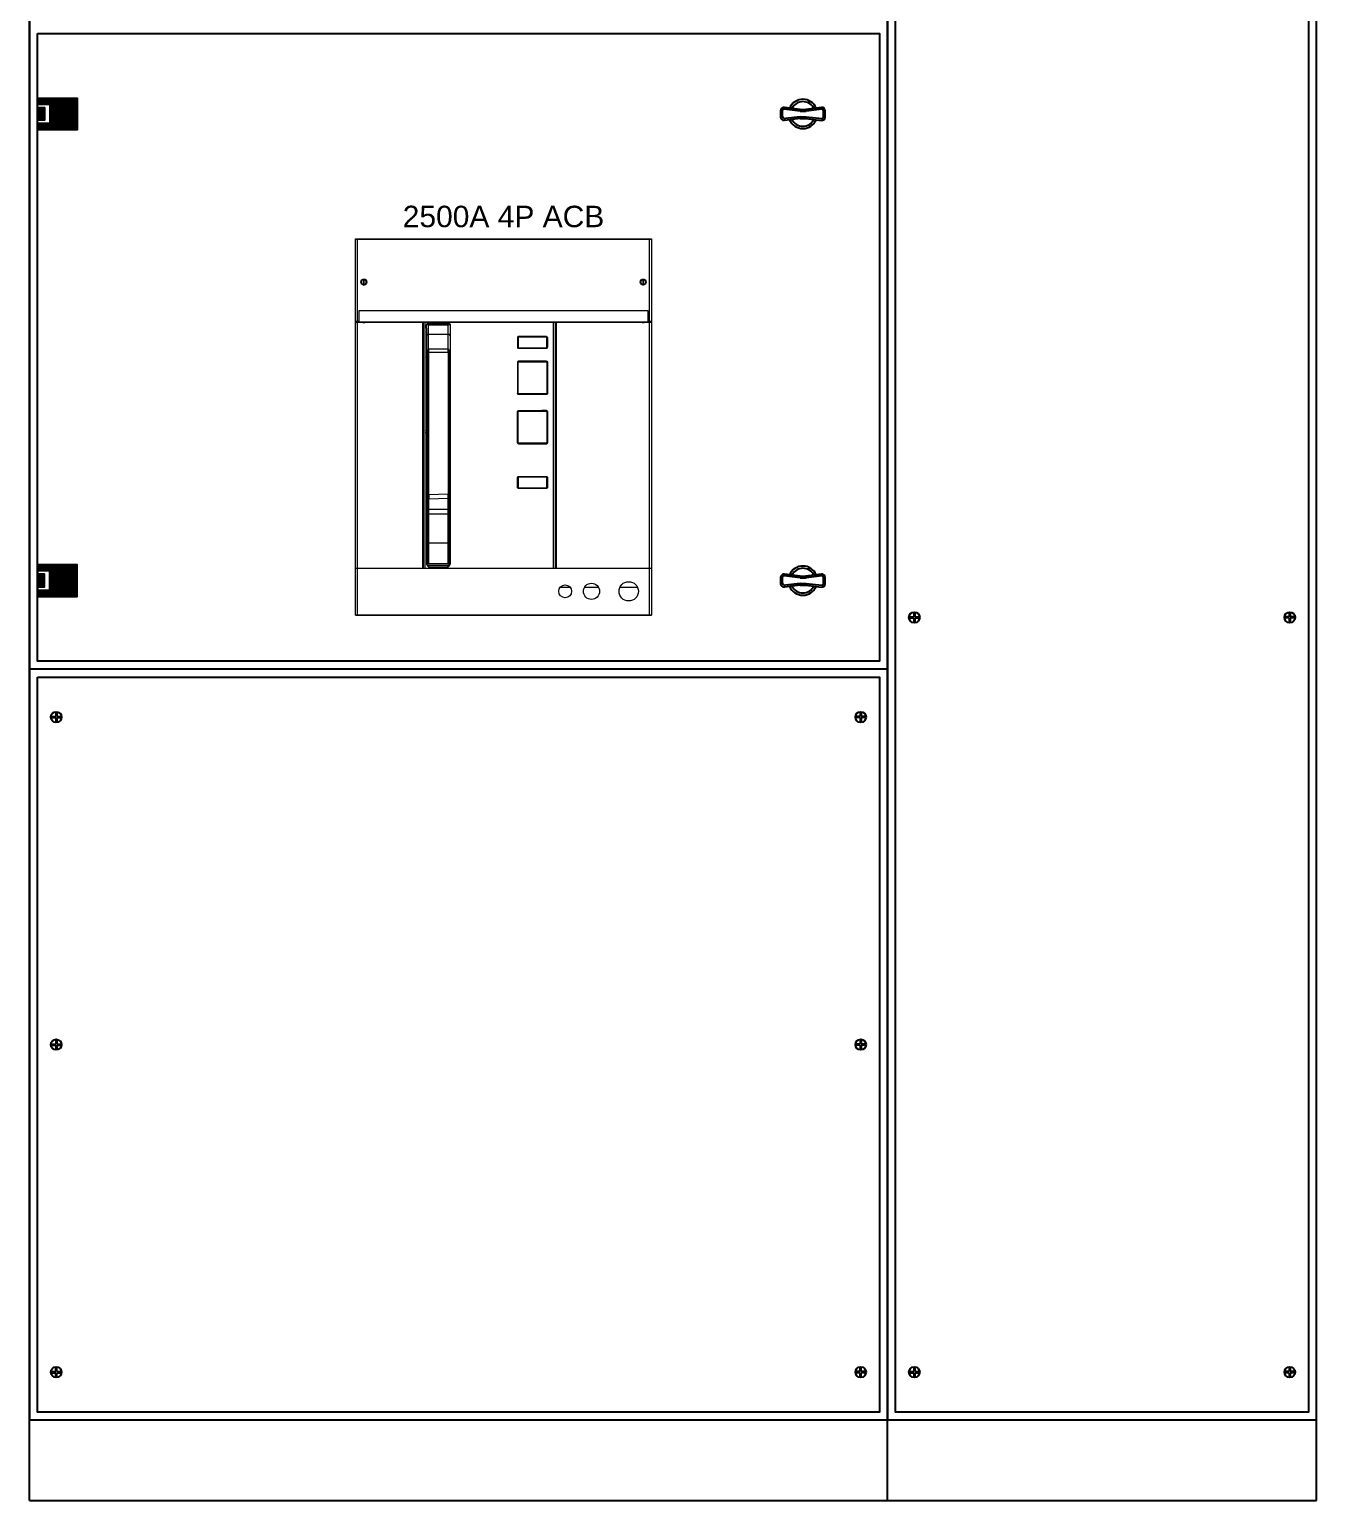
# Model space of a CAD drawing. Header units: millimetres. Extents: x -5 to 1205, y -75 to 6326.
# Drawn here: x 0 to 1200, y 3925 to 5296 of the extents above; entities that cross this region are included whole.
import ezdxf

# ---------------------------------------------------------------- set-up
doc = ezdxf.new("R2010")
doc.units = ezdxf.units.MM
doc.header["$MEASUREMENT"] = 0
doc.styles.get("Standard").update_dxf_attribs({"font": 'arial.ttf'})
pattern_1 = [(45, (-8243.62154, 1814.87764), (-0.0883883476, 0.0883883476), [])]
pattern_2 = [(45, (-8240.37711, 1812.37764), (-0.0883883476, 0.0883883476), [])]

msp = doc.modelspace()

# ---------------------------------------------------------------- hatches: boundary and pattern name
at = {"transparency": 33554687}
h = msp.add_hatch(dxfattribs=at)
h.set_pattern_fill('ANSI31', color=256, style=0)
h.set_pattern_definition(pattern_1)
h.paths.add_polyline_path([(44.4, 5232.2), (7.5, 5232.2), (7.5, 5226.5), (18.9, 5226.5), (18.9, 5208.5), (7.5, 5208.5), (7.5, 5202.8), (44.4, 5202.8)])
h = msp.add_hatch(dxfattribs=at)
h.set_pattern_fill('ANSI31', color=256, style=0)
h.set_pattern_definition(pattern_2)
h.paths.add_polyline_path([(14.2, 5223.4), (7.5, 5223.4), (7.5, 5211.6), (14.2, 5211.6)])
h = msp.add_hatch(dxfattribs=at)
h.set_pattern_fill('ANSI31', color=256, style=0)
h.set_pattern_definition(pattern_1)
h.paths.add_polyline_path([(44.4, 4767.8), (7.5, 4767.8), (7.5, 4773.5), (18.9, 4773.5), (18.9, 4791.5), (7.5, 4791.5), (7.5, 4797.2), (44.4, 4797.2)])
h = msp.add_hatch(dxfattribs=at)
h.set_pattern_fill('ANSI31', color=256, style=0)
h.set_pattern_definition(pattern_2)
h.paths.add_polyline_path([(14.2, 4776.6), (7.5, 4776.6), (7.5, 4788.4), (14.2, 4788.4)])

# ---------------------------------------------------------------- linework, layer by layer
for p, q in [((0, 6200), (0, 4000)), ((0, 6200), (0, 4000)), ((0, 3925), (0, 6200)), ((800, 3925), (800, 6200)), ((800, 6200), (800, 4000)), ((800, 6200), (800, 4000)), ((800, 3925), (800, 6200)), ((1200, 3925), (1200, 6200)), ((820, 4748.7), (824.5, 4748.7)), ((820, 4747.7), (824.5, 4747.7)), ((824.5, 4753.2), (824.5, 4748.7)), ((824.5, 4747.7), (824.5, 4743.2)), ((825.5, 4753.2), (825.5, 4748.7)), ((825.5, 4748.7), (830, 4748.7)), ((825.5, 4747.7), (830, 4747.7)), ((825.5, 4747.7), (825.5, 4743.2)), ((1174.5, 4748.7), (1170, 4748.7)), ((1174.5, 4747.7), (1170, 4747.7)), ((1174.5, 4753.2), (1174.5, 4748.7)), ((1174.5, 4747.7), (1174.5, 4743.2)), ((1175.5, 4753.2), (1175.5, 4748.7)), ((1180, 4748.7), (1175.5, 4748.7)), ((1180, 4747.7), (1175.5, 4747.7)), ((1175.5, 4747.7), (1175.5, 4743.2)), ((20, 4655.8), (24.5, 4655.8)), ((20, 4654.8), (24.5, 4654.8)), ((24.5, 4660.3), (24.5, 4655.8)), ((24.5, 4654.8), (24.5, 4650.4)), ((25.5, 4660.3), (25.5, 4655.8)), ((25.5, 4655.8), (30, 4655.8)), ((25.5, 4654.8), (30, 4654.8)), ((25.5, 4654.8), (25.5, 4650.4)), ((774.5, 4655.8), (770, 4655.8)), ((774.5, 4654.8), (770, 4654.8)), ((774.5, 4660.3), (774.5, 4655.8)), ((774.5, 4654.8), (774.5, 4650.4)), ((775.5, 4660.3), (775.5, 4655.8)), ((780, 4655.8), (775.5, 4655.8)), ((780, 4654.8), (775.5, 4654.8)), ((775.5, 4654.8), (775.5, 4650.4)), ((20, 4350.5), (24.5, 4350.5)), ((20, 4349.5), (24.5, 4349.5)), ((24.5, 4355), (24.5, 4350.5)), ((24.5, 4349.5), (24.5, 4345)), ((25.5, 4355), (25.5, 4350.5)), ((25.5, 4350.5), (30, 4350.5)), ((25.5, 4349.5), (30, 4349.5)), ((25.5, 4349.5), (25.5, 4345)), ((774.5, 4350.5), (770, 4350.5)), ((774.5, 4349.5), (770, 4349.5)), ((774.5, 4355), (774.5, 4350.5)), ((774.5, 4349.5), (774.5, 4345)), ((775.5, 4355), (775.5, 4350.5)), ((780, 4350.5), (775.5, 4350.5)), ((780, 4349.5), (775.5, 4349.5)), ((775.5, 4349.5), (775.5, 4345)), ((24.5, 4045.2), (24.5, 4049.6)), ((25.5, 4045.2), (25.5, 4049.6)), ((774.5, 4045.2), (774.5, 4049.6)), ((775.5, 4045.2), (775.5, 4049.6)), ((824.5, 4049.6), (824.5, 4045.2)), ((825.5, 4049.6), (825.5, 4045.2)), ((1174.5, 4049.6), (1174.5, 4045.2)), ((1175.5, 4049.6), (1175.5, 4045.2)), ((20, 4045.2), (24.5, 4045.2)), ((20, 4044.2), (24.5, 4044.2)), ((24.5, 4039.7), (24.5, 4044.2)), ((25.5, 4045.2), (30, 4045.2)), ((25.5, 4044.2), (30, 4044.2)), ((25.5, 4039.7), (25.5, 4044.2)), ((774.5, 4045.2), (770, 4045.2)), ((774.5, 4044.2), (770, 4044.2)), ((774.5, 4039.7), (774.5, 4044.2)), ((780, 4045.2), (775.5, 4045.2)), ((780, 4044.2), (775.5, 4044.2)), ((775.5, 4039.7), (775.5, 4044.2)), ((820, 4045.2), (824.5, 4045.2)), ((820, 4044.2), (824.5, 4044.2)), ((824.5, 4044.2), (824.5, 4039.7)), ((825.5, 4045.2), (830, 4045.2)), ((825.5, 4044.2), (830, 4044.2)), ((825.5, 4044.2), (825.5, 4039.7)), ((1174.5, 4045.2), (1170, 4045.2)), ((1174.5, 4044.2), (1170, 4044.2)), ((1174.5, 4044.2), (1174.5, 4039.7)), ((1180, 4045.2), (1175.5, 4045.2)), ((1180, 4044.2), (1175.5, 4044.2)), ((1175.5, 4044.2), (1175.5, 4039.7)), ((0, 3925), (800, 3925)), ((800, 3925), (1200, 3925))]:
    msp.add_line(p, q)
for p, q in [((700.3, 5220.4), (700.3, 5214.6)), ((701.9, 5220.4), (701.9, 5215.8)), ((718.5, 5220.1), (703.6, 5221.9)), ((718.7, 5221.7), (703.8, 5223.5)), ((718.7, 5213.3), (703.8, 5211.5)), ((718.5, 5214.9), (704.8, 5213.2)), ((718.5, 5220.1), (724.1, 5220.1)), ((718.5, 5214.9), (724.1, 5214.9)), ((718.7, 5221.7), (723.9, 5221.7)), ((718.7, 5213.3), (723.9, 5213.3)), ((738.4, 5223.5), (723.9, 5221.7)), ((723.9, 5213.3), (738.4, 5211.5)), ((738.6, 5221.9), (724.1, 5220.1)), ((724.1, 5214.9), (738.6, 5213.1)), ((740.3, 5214.6), (740.3, 5220.4)), ((741.9, 5214.6), (741.9, 5220.4)), ((718.5, 4785.1), (703.6, 4786.9)), ((718.7, 4786.7), (703.8, 4788.5)), ((718.7, 4786.7), (723.9, 4786.7)), ((738.4, 4788.5), (723.9, 4786.7)), ((738.6, 4786.9), (724.1, 4785.1)), ((700.3, 4785.4), (700.3, 4779.6)), ((701.9, 4785.4), (701.9, 4780.8)), ((718.7, 4778.3), (703.8, 4776.5)), ((718.5, 4779.9), (704.8, 4778.2)), ((718.5, 4785.1), (724.1, 4785.1)), ((718.5, 4779.9), (724.1, 4779.9)), ((718.7, 4778.3), (723.9, 4778.3)), ((723.9, 4778.3), (738.4, 4776.5)), ((724.1, 4779.9), (738.6, 4778.1)), ((740.3, 4779.6), (740.3, 4785.4)), ((741.9, 4779.6), (741.9, 4785.4))]:
    msp.add_line(p, q, dxfattribs=at)
at = {"lineweight": 5, "transparency": 33554687}
for p, q in [((580, 5100.3), (304, 5100.3)), ((372.2, 4998.2), (372.2, 5022)), ((390.2, 5022), (390.2, 4998.3)), ((371.4, 4995.3), (390.4, 4995.3)), ((304, 4750.7), (580, 4750.7))]:
    msp.add_line(p, q, dxfattribs=at)
at = {"lineweight": 9, "transparency": 33554687}
msp.add_line((367.2, 5023), (304, 5023), dxfattribs=at)
for points in [[(807.5, 6192.5), (1192.5, 6192.5), (1192.5, 4007.5), (807.5, 4007.5)], [(7.5, 5292.5), (792.5, 5292.5), (792.5, 4707.5), (7.5, 4707.5)], [(7.5, 4692.5), (792.5, 4692.5), (792.5, 4007.5), (7.5, 4007.5)]]:
    msp.add_lwpolyline(points, close=True)
at = {"transparency": 33554687}
for points in [[(7.5, 5232.2), (44.4, 5232.2), (44.4, 5202.8), (7.5, 5202.8)], [(7.5, 5226.5), (18.9, 5226.5), (18.9, 5208.5), (7.5, 5208.5)], [(7.5, 5223.4), (14.2, 5223.4), (14.2, 5211.6), (7.5, 5211.6)], [(7.5, 4767.8), (44.4, 4767.8), (44.4, 4797.2), (7.5, 4797.2)], [(7.5, 4773.5), (18.9, 4773.5), (18.9, 4791.5), (7.5, 4791.5)], [(7.5, 4776.6), (14.2, 4776.6), (14.2, 4788.4), (7.5, 4788.4)]]:
    msp.add_lwpolyline(points, close=True, dxfattribs=at)
at = {"lineweight": 9, "transparency": 33554687}
for points in [[(304, 5024.2), (304, 5100.3), (304, 5101), (580, 5101), (580, 5100.3)], [(311.4, 5063.5), (311.4, 5058)], [(312.2, 5058), (312.2, 5063.5)], [(571.8, 5063.5), (571.8, 5058)], [(572.6, 5058), (572.6, 5063.5)], [(577, 5033.8), (307, 5033.8), (307, 5023.7), (577, 5023.7), (577, 5033.8)], [(319.6, 5023.5), (319.6, 5023)], [(366.7, 4793.8), (366.7, 5023)], [(488.6, 4794), (490.5, 4794), (490.5, 5023), (367.2, 5023), (367.2, 4794)], [(370.2, 5021.2), (370.2, 5021)], [(370.2, 5017.8), (370.2, 5021)], [(371.2, 5022), (371.1, 5022)], [(580, 5023), (491, 5023), (491, 4793.8)], [(564.4, 5023.5), (564.4, 5023)], [(367.2, 5015), (366.7, 5015)], [(370.2, 5017.8), (370.2, 4798.5), (370.2, 4798)], [(490.5, 5016), (491, 5016)], [(477.6, 4986.5), (482, 4986.5)], [(490.5, 4966.3), (491, 4966.3)], [(367.2, 4955), (366.7, 4955)], [(490.5, 4961.7), (491, 4961.7)], [(490.5, 4957.5), (491, 4957.5)], [(477.6, 4941), (477.6, 4940.7), (477.6, 4940.5), (477.6, 4940.5)], [(490.5, 4949.5), (491, 4949.5)], [(490.5, 4915.5), (491, 4915.5)], [(490.5, 4904.5), (491, 4904.5)], [(490.5, 4896), (491, 4896)], [(367.2, 4856.5), (366.7, 4856.5)], [(370.2, 4850.9), (370.2, 4850.7)], [(371.4, 4852.1), (371.3, 4852)], [(392.2, 4852), (391.5, 4852)], [(490.5, 4842.5), (491, 4842.5)], [(367.2, 4821.5), (366.7, 4821.5)], [(392.2, 4825.3), (391.4, 4825.3)], [(391.8, 4824.1), (391.9, 4824.1)], [(391.9, 4824), (392.1, 4824)], [(490.5, 4821), (491, 4821)], [(392.2, 4807.3), (391.4, 4807.3)], [(580, 4793.8), (304, 4793.8)], [(367.2, 4798), (366.7, 4798)], [(367.2, 4794), (488.6, 4794)], [(372.1, 4795.2), (372.3, 4795)], [(390.7, 4795.5), (390.3, 4795)], [(491, 4798), (490.5, 4798)], [(580, 4793.8), (580, 4776)], [(504.4, 4776), (494.6, 4776)], [(530.6, 4776), (517.4, 4776)], [(567, 4776), (550.5, 4776)]]:
    msp.add_lwpolyline(points, dxfattribs=at)
for points in [[(304, 5100.3, -0.41422), (304.7, 5101)], [(580, 5100.3), (580, 4750.7, -0.417715), (579.3, 4750), (304.7, 4750, -0.415966), (304, 4750.7), (304, 5024.2)], [(579.3, 5101, -0.41422), (580, 5100.3)], [(580, 5024.2, -0.417715), (579.3, 5023.5), (304.7, 5023.5, -0.414564), (304, 5024.2)], [(371.2, 5022), (391.2, 5022, -0.414706), (392.2, 5021), (392.2, 4798.4), (392.2, 4798.1)], [(391.4, 4799.4), (391.4, 4997.3, 0.413711), (390.4, 4998.3), (372.4, 4998.3, 0.414706), (371.4, 4997.3), (371.4, 4799.3, 0.414706), (372.4, 4798.3), (390.4, 4798.3, 0.064698), (390.7, 4798.3, 0.08559), (390.9, 4798.4)], [(482.5, 4986), (482.5, 4957, -0.414706), (482, 4956.5), (456, 4956.5, -0.414706), (455.5, 4957), (455.5, 4986, -0.414706), (456, 4986.5), (477.6, 4986.5), (477.6, 4986.6), (477.6, 4986.8), (477.6, 4987)], [(482.5, 4940.2), (482.5, 4940), (482.5, 4911, -0.410301), (482, 4910.5), (456, 4910.5, -0.414706), (455.5, 4911), (455.5, 4940, -0.410301), (456, 4940.5), (477.6, 4940.5), (482, 4940.5), (482, 4940.5)], [(370.2, 4799, 0.412994), (372.2, 4797), (390.2, 4797, 0.4125), (392.2, 4799)]]:
    msp.add_lwpolyline(points, format="xyb", dxfattribs=at)
at = {"lineweight": 5, "transparency": 33554687}
for points in [[(305.9, 5024.2), (305.9, 5100.3)], [(578.1, 5024.2), (578.1, 5100.3)], [(304, 5024.2), (307, 5024.2)], [(306, 4750.7), (306, 5023)], [(369.1, 4794), (369.1, 5023)], [(372.2, 5021), (371.2, 5021), (370.4, 5021), (370.2, 5021)], [(372.2, 5021), (390.2, 5021)], [(392.2, 5021), (392.1, 5021), (391.3, 5021), (390.2, 5021)], [(488.6, 4794), (488.6, 5023)], [(577, 5024.2), (580, 5024.2)], [(578, 4750.7), (578, 5023)], [(372.2, 5012.2), (390.2, 5012.2)], [(455.5, 5009), (455, 5009), (455, 5000), (455.5, 5000)], [(482.5, 5009), (483, 5009), (483, 5000), (482.5, 5000)], [(372.4, 4995.3), (372.4, 4996.7), (372.4, 4997.8), (372.4, 4998.3)], [(390.4, 4995.3), (390.4, 4996.8), (390.4, 4998), (390.4, 4998.3), (390.4, 4998.3)], [(391.4, 4995.3), (390.4, 4995.3), (390.4, 4863), (391.4, 4863)], [(370.2, 4990.1), (371.4, 4990.1)], [(391.5, 4990.1), (392.2, 4990.1)], [(455.5, 4986), (455, 4986)], [(483, 4986), (483, 4957), (482.5, 4957)], [(482.5, 4986), (483, 4986)], [(456, 4956), (456, 4956.4), (456, 4956.5), (456, 4956.5)], [(455.5, 4911), (455, 4911), (455, 4940), (455.5, 4940)], [(482, 4941), (477.6, 4941)], [(482.5, 4940), (483, 4940), (483, 4911), (482.5, 4911)], [(370.2, 4934), (371.4, 4934)], [(391.5, 4934), (392.2, 4934)], [(455.5, 4869.5), (455, 4869.5), (455, 4878.5), (455.5, 4878.5)], [(482.5, 4878.5), (483, 4878.5), (483, 4869.5), (482.5, 4869.5)], [(372.4, 4858.6), (390.4, 4859.2)], [(372.4, 4798.3), (372.4, 4858.6)], [(390.4, 4848.8), (372.4, 4848.8)], [(372.4, 4844.7), (390.4, 4844.7)], [(390.4, 4817.5), (372.4, 4817.5)], [(391.5, 4824.5), (391.4, 4824.7), (391.4, 4824.7)], [(391.4, 4823.2), (391.5, 4822.8), (391.5, 4822.5), (391.6, 4822.2), (391.7, 4821.9), (391.9, 4821.7), (392, 4821.4), (392.2, 4821.2)], [(391.4, 4821.1), (391.7, 4821.1)], [(392.2, 4820.4), (391.4, 4820.4)], [(392.2, 4817.2), (391.4, 4817.2)], [(391.6, 4813.7), (391.5, 4813.7), (391.4, 4813.8)], [(391.4, 4813.2), (391.8, 4813.1), (392.2, 4813)], [(392.2, 4816.3), (391.9, 4816.1), (391.7, 4815.9), (391.6, 4815.8), (391.5, 4815.7)], [(392.2, 4824.2), (391.6, 4824.2)], [(392.2, 4824.1), (392.1, 4824)], [(392.2, 4823.9), (392.1, 4823.9)], [(392.2, 4812.7), (391.4, 4812.7)], [(391.4, 4807), (391.6, 4807.1), (391.8, 4807.2), (392, 4807.2), (392.2, 4807.3)], [(491, 4809), (490.5, 4809)], [(390.3, 4795), (372.3, 4795), (372.3, 4796.2), (372.2, 4796.9), (372.2, 4797)], [(390.2, 4797), (390.2, 4796.8), (390.2, 4796.2), (390.3, 4795)], [(306, 4750), (306, 4750.7)], [(578, 4750), (578, 4750.7)]]:
    msp.add_lwpolyline(points, dxfattribs=at)
for points in [[(483, 5009, 0.412502), (482, 5010), (456, 5010, 0.414694), (455, 5009)], [(390.4, 4798.3), (390.4, 4859.2, -0.002304), (390.4, 4863), (372.4, 4862.5), (372.4, 4995.3)], [(455, 5000, 0.414943), (456, 4999), (482, 4999, 0.413711), (483, 5000)], [(482, 4987), (477.6, 4987), (456, 4987, 0.415926), (455, 4986), (455, 4957), (455.5, 4957)], [(483, 4957, -0.414706), (482, 4956), (456, 4956, -0.415926), (455, 4957)], [(455, 4940, -0.412502), (456, 4941), (477.6, 4941)], [(456, 4910.5), (456, 4910.5), (456, 4910.4), (456, 4910), (482, 4910, 0.414706), (483, 4911)], [(455, 4878.5, -0.416913), (456, 4879.5), (482, 4879.5, -0.416913), (483, 4878.5)], [(483, 4869.5, -0.414706), (482, 4868.5), (456, 4868.5, -0.414706), (455, 4869.5)], [(371.4, 4862.5), (372.4, 4862.5, 0.001125), (372.4, 4858.6)]]:
    msp.add_lwpolyline(points, format="xyb", dxfattribs=at)
at = {"lineweight": 9, "transparency": 33554687}
for points in [[(482.5, 5000), (482.5, 5009, 0.414706), (482, 5009.5), (456, 5009.5, 0.410301), (455.5, 5009), (455.5, 5000, 0.414706), (456, 4999.5), (482, 4999.5, 0.410301)], [(456, 4879, 0.414706), (455.5, 4878.5), (455.5, 4869.5, 0.414706), (456, 4869), (482, 4869, 0.414706), (482.5, 4869.5), (482.5, 4878.5, 0.414706), (482, 4879)]]:
    msp.add_lwpolyline(points, format="xyb", close=True, dxfattribs=at)
for points in [[(800, 4700), (0, 4700)], [(800, 4000), (0, 4000)], [(1200, 4000), (800, 4000)]]:
    msp.add_lwpolyline(points)
for centre, radius in [((311.8, 5060.8), 2.75), ((572.2, 5060.8), 2.75), ((499.5, 4772.5), 6.01), ((524, 4772.5), 7.5), ((558.7, 4772.5), 9)]:
    msp.add_circle(centre, radius, dxfattribs=at)
for centre in [(825, 4748.2), (1175, 4748.2), (25, 4655.3), (775, 4655.3), (25, 4350), (775, 4350), (25, 4044.7), (775, 4044.7), (825, 4044.7), (1175, 4044.7)]:
    msp.add_circle(centre, 5)
at = {"transparency": 33554687}
for centre, radius, start, end in [((721.1, 5217.5), 13.6, 23.4734, 156.4396), ((721.1, 5217.5), 11.5, 26.6128, 153.2549), ((703.4, 5220.4), 3.09, 83.2079, 180), ((703.4, 5214.6), 3.09, 180, 276.7921), ((703.4, 5220.4), 1.48, 83.2079, 180), ((704.5, 5215.8), 2.59, 180, 276.7921), ((721.1, 5217.5), 13.6, 203.5604, 336.5266), ((721.1, 5217.5), 11.5, 206.7451, 333.3872), ((738.8, 5220.4), 3.09, 0, 96.9267), ((738.8, 5214.6), 3.09, 263.0733, 0), ((738.8, 5220.4), 1.48, 0, 96.9267), ((738.8, 5214.6), 1.48, 263.0733, 0), ((703.4, 4785.4), 3.09, 83.2079, 180), ((703.4, 4785.4), 1.48, 83.2079, 180), ((721.1, 4782.5), 13.6, 23.4734, 156.4396), ((721.1, 4782.5), 11.5, 26.6128, 153.2549), ((738.8, 4785.4), 3.09, 0, 96.9267), ((738.8, 4785.4), 1.48, 0, 96.9267), ((703.4, 4779.6), 3.09, 180, 276.7921), ((704.5, 4780.8), 2.59, 180, 276.7921), ((721.1, 4782.5), 13.6, 203.5604, 336.5266), ((721.1, 4782.5), 11.5, 206.7451, 333.3872), ((738.8, 4779.6), 3.09, 263.0733, 0), ((738.8, 4779.6), 1.48, 263.0733, 0)]:
    msp.add_arc(centre, radius, start, end, dxfattribs=at)
at = {"lineweight": 9, "transparency": 33554687}
for centre, radius, start, end in [((311.8, 5060.8), 2.25, 100.1716, 190.3308), ((311.8, 5060.8), 2.25, 280.2935, 10.3295), ((572.2, 5060.8), 2.25, 100.3947, 190.1077), ((572.2, 5060.8), 2.26, 280.405, 10.2181), ((491, 4968), 0.5, 89.9519, 180.0481), ((491, 4809), 0.5, 179.9492, 270.0508)]:
    msp.add_arc(centre, radius, start, end, dxfattribs=at)
at = {"lineweight": 5, "transparency": 33554687}
for centre, radius, start, end in [((456, 4911), 0.998, 179.8802, 269.7818), ((385.3, 4829.8), 14.7, 294.7594, 298.0092)]:
    msp.add_arc(centre, radius, start, end, dxfattribs=at)
for points in [[(305.9, 5101), (305.9, 5101), (305.9, 5100.7), (305.9, 5100.3)], [(578.1, 5100.3), (578.1, 5100.7), (578.1, 5101), (578.1, 5101)], [(305.9, 5024.2), (305.9, 5023.8), (305.9, 5023.5), (305.9, 5023.5)], [(578.1, 5023.5), (578.1, 5023.5), (578.1, 5023.8), (578.1, 5024.2)], [(372.2, 5012.2), (371.1, 5012.2), (370.2, 5011.7), (370.2, 5011.1)], [(392.2, 5011.1), (392.2, 5011.7), (391.3, 5012.2), (390.2, 5012.2)], [(482, 5009.5), (482, 5009.5), (482, 5009.7), (482, 5010)], [(392.2, 4990.7), (392.2, 4991), (391.9, 4991.4), (391.5, 4991.5)], [(456, 4999), (456, 4999.3), (456, 4999.5), (456, 4999.5)], [(482, 4999), (482, 4999.3), (482, 4999.5), (482, 4999.5)], [(456, 4986.5), (456, 4986.5), (456, 4986.7), (456, 4987)], [(482, 4986.5), (482, 4986.5), (482, 4986.8), (482, 4987)], [(482, 4956), (482, 4956.3), (482, 4956.5), (482, 4956.5)], [(482, 4940.5), (482, 4940.5), (482, 4940.8), (482, 4941)], [(483, 4940), (483, 4940.6), (482.6, 4941), (482, 4941)], [(392.2, 4922), (392.2, 4922.4), (391.9, 4922.9), (391.5, 4923.1)], [(392.2, 4920), (392.2, 4920.4), (391.9, 4920.9), (391.5, 4921.1)], [(392.2, 4918.6), (392.2, 4918.7), (391.9, 4918.9), (391.5, 4919)], [(482, 4910), (482, 4910.3), (482, 4910.5), (482, 4910.5)], [(371.4, 4861.3), (370.7, 4861.3), (370.2, 4861.1), (370.2, 4860.9)], [(392.2, 4860.9), (392.2, 4861), (391.9, 4861.2), (391.5, 4861.3)]]:
    msp.add_open_spline(points, degree=3, dxfattribs=at)
at = {"lineweight": 9, "transparency": 33554687}
for points in [[(580, 5100.3), (580, 5100.7), (579.7, 5101), (579.3, 5101)], [(309.6, 5060.4), (309.7, 5059.5), (310.5, 5058.7), (311.4, 5058.5)], [(314, 5061.2), (313.9, 5062), (313.1, 5062.8), (312.2, 5063)], [(570, 5060.4), (570.1, 5059.5), (570.9, 5058.7), (571.8, 5058.5)], [(574.4, 5061.2), (574.3, 5062), (573.5, 5062.8), (572.6, 5063)], [(311.4, 5058), (311.6, 5058), (312, 5058), (312.2, 5058)], [(571.8, 5058), (571.9, 5058), (572.1, 5058), (572.2, 5058)], [(309.9, 5023.5), (311, 5022.8), (312.6, 5022.8), (313.7, 5023.5)], [(371.1, 5022), (370.7, 5021.9), (370.3, 5021.6), (370.2, 5021.2)], [(570.3, 5023.5), (571.4, 5022.8), (573, 5022.8), (574.1, 5023.5)], [(482, 4986.5), (482, 4986.5), (482, 4986.5), (482, 4986.5)], [(482, 4986.5), (482.1, 4986.5), (482.1, 4986.5), (482.1, 4986.5)], [(482.1, 4986.5), (482.1, 4986.5), (482.1, 4986.5), (482.1, 4986.5)], [(482.1, 4986.5), (482.1, 4986.5), (482.2, 4986.5), (482.2, 4986.5)], [(482.2, 4986.5), (482.2, 4986.5), (482.2, 4986.5), (482.2, 4986.5)], [(482.2, 4986.5), (482.2, 4986.5), (482.2, 4986.5), (482.2, 4986.5)], [(482.2, 4986.5), (482.3, 4986.5), (482.3, 4986.5), (482.3, 4986.5)], [(482.3, 4986.5), (482.3, 4986.4), (482.3, 4986.4), (482.3, 4986.4)], [(482.3, 4986.4), (482.3, 4986.4), (482.3, 4986.4), (482.4, 4986.4)], [(482.4, 4986.4), (482.4, 4986.4), (482.4, 4986.4), (482.4, 4986.4)], [(482.4, 4986.4), (482.4, 4986.3), (482.4, 4986.3), (482.4, 4986.3)], [(482.4, 4986.3), (482.4, 4986.3), (482.4, 4986.3), (482.4, 4986.3)], [(482.4, 4986.3), (482.4, 4986.3), (482.4, 4986.3), (482.4, 4986.2)], [(482.4, 4986.2), (482.5, 4986.2), (482.5, 4986.2), (482.5, 4986.2)], [(482.5, 4986.2), (482.5, 4986.2), (482.5, 4986.2), (482.5, 4986.2)], [(482.5, 4986.2), (482.5, 4986.1), (482.5, 4986.1), (482.5, 4986.1)], [(482.5, 4986.1), (482.5, 4986.1), (482.5, 4986.1), (482.5, 4986.1)], [(482.5, 4986.1), (482.5, 4986.1), (482.5, 4986), (482.5, 4986)], [(490.5, 4960), (490.5, 4959.7), (490.7, 4959.5), (491, 4959.5)], [(482, 4940.5), (482.1, 4940.5), (482.1, 4940.5), (482.1, 4940.5)], [(482.1, 4940.5), (482.1, 4940.5), (482.1, 4940.5), (482.1, 4940.5)], [(482.1, 4940.5), (482.1, 4940.5), (482.2, 4940.5), (482.2, 4940.5)], [(482.2, 4940.5), (482.2, 4940.5), (482.2, 4940.5), (482.2, 4940.5)], [(482.2, 4940.5), (482.2, 4940.5), (482.2, 4940.5), (482.2, 4940.5)], [(482.2, 4940.5), (482.3, 4940.5), (482.3, 4940.5), (482.3, 4940.5)], [(482.3, 4940.5), (482.3, 4940.4), (482.3, 4940.4), (482.3, 4940.4)], [(482.3, 4940.4), (482.3, 4940.4), (482.3, 4940.4), (482.4, 4940.4)], [(482.4, 4940.4), (482.4, 4940.4), (482.4, 4940.4), (482.4, 4940.4)], [(482.4, 4940.4), (482.4, 4940.4), (482.4, 4940.3), (482.4, 4940.3)], [(482.4, 4940.3), (482.4, 4940.3), (482.4, 4940.3), (482.4, 4940.3)], [(482.4, 4940.3), (482.4, 4940.3), (482.4, 4940.3), (482.4, 4940.2)], [(482.5, 4940.2), (482.5, 4940.2), (482.5, 4940.2), (482.5, 4940.2)], [(482.5, 4940.2), (482.5, 4940.1), (482.5, 4940.1), (482.5, 4940.1)], [(482.5, 4940.1), (482.5, 4940.1), (482.5, 4940.1), (482.5, 4940.1)], [(482.5, 4940.1), (482.5, 4940.1), (482.5, 4940), (482.5, 4940)], [(371.3, 4852), (370.8, 4851.8), (370.3, 4851.5), (370.2, 4850.9)], [(370.2, 4798), (370.5, 4796.9), (371.3, 4796), (372.1, 4795.2)], [(392.2, 4798.1), (392.1, 4797.1), (391.4, 4796.2), (390.7, 4795.5)]]:
    msp.add_open_spline(points, degree=3, dxfattribs=at)
at = {"lineweight": 5, "transparency": 33554687}
for points, knots in [([(456, 5010), (456, 5009.9), (456, 5009.8), (456, 5009.6), (456, 5009.6), (456, 5009.5), (456, 5009.5), (456, 5009.5), (456, 5009.5), (456, 5009.5), (456, 5009.5), (456, 5009.5), (456, 5009.5), (456, 5009.5)], [0, 0, 0, 0, 0.000817765, 0.000817765, 0.001060487, 0.001060487, 0.001124477, 0.001124477, 0.001143708, 0.001143708, 0.001149926, 0.001149926, 0.00115425, 0.00115425, 0.00115425, 0.00115425]), ([(370.2, 4990.7), (370.2, 4990.7), (370.2, 4990.8), (370.2, 4990.9), (370.3, 4991), (370.4, 4991.2), (370.5, 4991.3), (370.8, 4991.5), (370.9, 4991.5), (371.2, 4991.6), (371.3, 4991.7), (371.4, 4991.7)], [0, 0, 0, 0, 0.000477154, 0.000477154, 0.001105931, 0.001105931, 0.002037148, 0.002037148, 0.002853253, 0.002853253, 0.003741766, 0.003741766, 0.003741766, 0.003741766]), ([(482, 4987), (482.1, 4987), (482.3, 4987), (482.5, 4986.9), (482.6, 4986.9), (482.8, 4986.7), (482.9, 4986.6), (482.9, 4986.4), (483, 4986.3), (483, 4986.2), (483, 4986.1), (483, 4986)], [0, 0, 0, 0, 0.000875435, 0.000875435, 0.001745625, 0.001745625, 0.0026709, 0.0026709, 0.003211223, 0.003211223, 0.003772153, 0.003772153, 0.003772153, 0.003772153]), ([(456, 4941), (456, 4940.9), (456, 4940.8), (456, 4940.6), (456, 4940.6), (456, 4940.5), (456, 4940.5), (456, 4940.5), (456, 4940.5), (456, 4940.5), (456, 4940.5), (456, 4940.5), (456, 4940.5), (456, 4940.5)], [0, 0, 0, 0, 0.000817765, 0.000817765, 0.001060487, 0.001060487, 0.001124477, 0.001124477, 0.001143708, 0.001143708, 0.001149926, 0.001149926, 0.00115425, 0.00115425, 0.00115425, 0.00115425]), ([(370.2, 4922), (370.2, 4922.1), (370.2, 4922.2), (370.3, 4922.4), (370.3, 4922.5), (370.5, 4922.8), (370.7, 4922.9), (371, 4923.2), (371.2, 4923.2), (371.4, 4923.3)], [0, 0, 0, 0, 0.000717353, 0.000717353, 0.001677083, 0.001677083, 0.003010689, 0.003010689, 0.004349234, 0.004349234, 0.004349234, 0.004349234]), ([(370.2, 4920), (370.2, 4920.1), (370.2, 4920.2), (370.3, 4920.4), (370.3, 4920.5), (370.5, 4920.8), (370.7, 4920.9), (371, 4921.2), (371.2, 4921.3), (371.4, 4921.3)], [0, 0, 0, 0, 0.000716709, 0.000716709, 0.001668528, 0.001668528, 0.002989858, 0.002989858, 0.004336565, 0.004336565, 0.004336565, 0.004336565]), ([(370.2, 4918.6), (370.2, 4918.6), (370.2, 4918.6), (370.2, 4918.7), (370.2, 4918.7), (370.2, 4918.7), (370.2, 4918.7), (370.3, 4918.8), (370.4, 4918.8), (370.7, 4918.9), (371, 4919), (371.4, 4919.1)], [0, 0, 0, 0, 0.000087804, 0.000087804, 0.000193864, 0.000193864, 0.000375103, 0.000375103, 0.00080341, 0.00080341, 0.002548891, 0.002548891, 0.002548891, 0.002548891]), ([(456, 4879.5), (456, 4879.4), (456, 4879.3), (456, 4879.1), (456, 4879.1), (456, 4879), (456, 4879), (456, 4879), (456, 4879), (456, 4879), (456, 4879), (456, 4879), (456, 4879), (456, 4879)], [0, 0, 0, 0, 0.000813217, 0.000813217, 0.001059185, 0.001059185, 0.001124454, 0.001124454, 0.001144116, 0.001144116, 0.001150473, 0.001150473, 0.001155055, 0.001155055, 0.001155055, 0.001155055]), ([(456, 4869), (456, 4869), (456, 4869), (456, 4869), (456, 4869), (456, 4869), (456, 4869), (456, 4869), (456, 4869), (456, 4868.9), (456, 4868.7), (456, 4868.5)], [0, 0, 0, 0, 0.000000854, 0.000000854, 0.0000017228, 0.0000017228, 0.0000049465, 0.0000049465, 0.0000275107, 0.0000275107, 0.000158102, 0.000158102, 0.000158102, 0.000158102]), ([(482, 4879.5), (482, 4879.4), (482, 4879.3), (482, 4879.1), (482, 4879.1), (482, 4879), (482, 4879), (482, 4879), (482, 4879), (482, 4879), (482, 4879), (482, 4879), (482, 4879), (482, 4879), (482, 4879), (482, 4879)], [0, 0, 0, 0, 0.000748337, 0.000748337, 0.000970301, 0.000970301, 0.00104087, 0.00104087, 0.001067023, 0.001067023, 0.00107724, 0.00107724, 0.001081404, 0.001081404, 0.001085144, 0.001085144, 0.001085144, 0.001085144]), ([(482, 4869), (482, 4869), (482, 4869), (482, 4869), (482, 4869), (482, 4869), (482, 4869), (482, 4869), (482, 4869), (482, 4869), (482, 4869), (482, 4868.9), (482, 4868.7), (482, 4868.5)], [0, 0, 0, 0, 0.0000019709, 0.0000019709, 0.0000044387, 0.0000044387, 0.0000089207, 0.0000089207, 0.000020244, 0.000020244, 0.0000617747, 0.0000617747, 0.000471727, 0.000471727, 0.000471727, 0.000471727]), ([(372.4, 4858.6), (372.3, 4858.6), (372.1, 4858.7), (371.8, 4858.8), (371.7, 4858.9), (371.6, 4859), (371.5, 4859.1), (371.5, 4859.2), (371.5, 4859.2), (371.4, 4859.3), (371.4, 4859.4), (371.4, 4859.4)], [0, 0, 0, 0, 0.001214472, 0.001214472, 0.002294882, 0.002294882, 0.003077454, 0.003077454, 0.003455418, 0.003455418, 0.003835394, 0.003835394, 0.003835394, 0.003835394]), ([(391.4, 4860), (391.4, 4859.9), (391.4, 4859.8), (391.4, 4859.7), (391.3, 4859.6), (391.2, 4859.5), (391.1, 4859.4), (390.9, 4859.3), (390.8, 4859.3), (390.6, 4859.2), (390.5, 4859.2), (390.4, 4859.2)], [0, 0, 0, 0, 0.000547199, 0.000547199, 0.001144764, 0.001144764, 0.001911213, 0.001911213, 0.002573071, 0.002573071, 0.003284068, 0.003284068, 0.003284068, 0.003284068]), ([(372.4, 4848.8), (372.3, 4848.8), (372.1, 4848.9), (371.8, 4849), (371.7, 4849.1), (371.6, 4849.2), (371.5, 4849.3), (371.5, 4849.4), (371.5, 4849.4), (371.4, 4849.5), (371.4, 4849.6), (371.4, 4849.6)], [0, 0, 0, 0, 0.001235587, 0.001235587, 0.002305692, 0.002305692, 0.003086111, 0.003086111, 0.003465041, 0.003465041, 0.003847924, 0.003847924, 0.003847924, 0.003847924]), ([(371.4, 4844.6), (371.4, 4844.6), (371.4, 4844.6), (371.4, 4844.6), (371.4, 4844.6), (371.4, 4844.6), (371.4, 4844.6), (371.5, 4844.6), (371.5, 4844.6), (371.5, 4844.6), (371.5, 4844.6), (371.7, 4844.6), (372, 4844.7), (372.4, 4844.7)], [0, 0, 0, 0, 0.0000039668, 0.0000039668, 0.0000091276, 0.0000091276, 0.0000188227, 0.0000188227, 0.0000442779, 0.0000442779, 0.0001428922, 0.0001428922, 0.0009106876, 0.0009106876, 0.0009106876, 0.0009106876]), ([(391.4, 4849.6), (391.4, 4849.5), (391.4, 4849.5), (391.4, 4849.3), (391.3, 4849.2), (391.2, 4849.1), (391.1, 4849), (390.9, 4848.9), (390.8, 4848.9), (390.6, 4848.9), (390.5, 4848.8), (390.4, 4848.8)], [0, 0, 0, 0, 0.000547199, 0.000547199, 0.001144764, 0.001144764, 0.001911213, 0.001911213, 0.002573071, 0.002573071, 0.003284068, 0.003284068, 0.003284068, 0.003284068]), ([(390.4, 4844.7), (390.7, 4844.7), (390.9, 4844.7), (391.2, 4844.6), (391.3, 4844.6), (391.4, 4844.6), (391.4, 4844.6), (391.4, 4844.6), (391.4, 4844.6), (391.4, 4844.6), (391.4, 4844.6), (391.4, 4844.6), (391.4, 4844.6), (391.4, 4844.6), (391.4, 4844.6), (391.4, 4844.6)], [0, 0, 0, 0, 0.001611351, 0.001611351, 0.002089559, 0.002089559, 0.002238904, 0.002238904, 0.002293908, 0.002293908, 0.002314517, 0.002314517, 0.002322889, 0.002322889, 0.002330587, 0.002330587, 0.002330587, 0.002330587]), ([(371.4, 4817.4), (371.4, 4817.4), (371.4, 4817.4), (371.4, 4817.4), (371.4, 4817.4), (371.4, 4817.4), (371.4, 4817.4), (371.5, 4817.5), (371.5, 4817.5), (371.5, 4817.5), (371.5, 4817.5), (371.7, 4817.5), (372, 4817.5), (372.4, 4817.5)], [0, 0, 0, 0, 0.0000039751, 0.0000039751, 0.0000092127, 0.0000092127, 0.0000191653, 0.0000191653, 0.000045645, 0.000045645, 0.0001503104, 0.0001503104, 0.000941092, 0.000941092, 0.000941092, 0.000941092]), ([(390.4, 4817.5), (390.7, 4817.5), (391, 4817.5), (391.2, 4817.5), (391.3, 4817.5), (391.4, 4817.5), (391.4, 4817.5), (391.4, 4817.5), (391.4, 4817.5), (391.4, 4817.5), (391.4, 4817.4), (391.4, 4817.4), (391.4, 4817.4), (391.4, 4817.4), (391.4, 4817.4), (391.4, 4817.4)], [0, 0, 0, 0, 0.001902462, 0.001902462, 0.002550134, 0.002550134, 0.002750821, 0.002750821, 0.002819142, 0.002819142, 0.002843529, 0.002843529, 0.002853424, 0.002853424, 0.002862497, 0.002862497, 0.002862497, 0.002862497]), ([(391.7, 4821.1), (391.7, 4821.1), (391.6, 4821.2), (391.5, 4821.3), (391.5, 4821.4), (391.4, 4821.4)], [0, 0, 0, 0, 0.0003692965, 0.0003692965, 0.0007392676, 0.0007392676, 0.0007392676, 0.0007392676]), ([(391.4, 4816), (391.5, 4816), (391.5, 4815.9), (391.5, 4815.8), (391.5, 4815.8), (391.5, 4815.7)], [0, 0, 0, 0, 0.0002329471, 0.0002329471, 0.0004661563, 0.0004661563, 0.0004661563, 0.0004661563]), ([(391.5, 4815.7), (391.5, 4815.7), (391.5, 4815.7), (391.5, 4815.8), (391.5, 4815.8), (391.4, 4815.8)], [0, 0, 0, 0, 0.00004166667, 0.00004166667, 0.0000825193, 0.0000825193, 0.0000825193, 0.0000825193]), ([(391.6, 4813.7), (391.6, 4813.7), (391.6, 4813.6), (391.6, 4813.5), (391.6, 4813.5), (391.5, 4813.4), (391.5, 4813.4), (391.4, 4813.3)], [0, 0, 0, 0, 0.0002524321, 0.0002524321, 0.0006177843, 0.0006177843, 0.0009898407, 0.0009898407, 0.0009898407, 0.0009898407]), ([(392.1, 4823.9), (392, 4823.9), (391.9, 4823.9), (391.8, 4824), (391.7, 4824), (391.6, 4824.1), (391.6, 4824.2), (391.5, 4824.3), (391.5, 4824.4), (391.5, 4824.5)], [0, 0, 0, 0, 0.000659597, 0.000659597, 0.001139193, 0.001139193, 0.001609917, 0.001609917, 0.002335517, 0.002335517, 0.002335517, 0.002335517]), ([(391.6, 4813.7), (391.6, 4813.7), (391.7, 4813.7), (391.7, 4813.7), (391.7, 4813.7), (391.9, 4813.6), (392, 4813.5), (392.2, 4813.4)], [0, 0, 0, 0, 0.000059179, 0.000059179, 0.000242513, 0.000242513, 0.001183152, 0.001183152, 0.001183152, 0.001183152]), ([(392, 4821.4), (392, 4821.4), (391.9, 4821.3), (391.8, 4821.2), (391.7, 4821.1), (391.7, 4821.1)], [0, 0, 0, 0, 0.0004157562, 0.0004157562, 0.0008241279, 0.0008241279, 0.0008241279, 0.0008241279]), ([(392.2, 4820.8), (392.1, 4820.8), (392, 4820.9), (391.9, 4821), (391.8, 4821.1), (391.7, 4821.1)], [0, 0, 0, 0, 0.000597567, 0.000597567, 0.001149327, 0.001149327, 0.001149327, 0.001149327])]:
    msp.add_open_spline(points, degree=3, knots=knots, dxfattribs=at)
at = {"lineweight": 9, "transparency": 33554687}
for points, knots in [([(391.5, 4824.6), (391.4, 4824.6), (391.4, 4824.6), (391.4, 4824.6), (391.4, 4824.6), (391.4, 4824.6)], [0, 0, 0, 0, 0.0000668035, 0.0000668035, 0.000134985, 0.000134985, 0.000134985, 0.000134985]), ([(391.5, 4824.5), (391.5, 4824.5), (391.5, 4824.5), (391.5, 4824.6), (391.5, 4824.6), (391.5, 4824.6)], [0, 0, 0, 0, 0.0000761424, 0.0000761424, 0.0001427684, 0.0001427684, 0.0001427684, 0.0001427684]), ([(391.5, 4824.5), (391.5, 4824.5), (391.5, 4824.4), (391.5, 4824.4), (391.5, 4824.4), (391.5, 4824.4)], [0, 0, 0, 0, 0.0000303934, 0.0000303934, 0.00009410566, 0.00009410566, 0.00009410566, 0.00009410566]), ([(391.5, 4824.5), (391.5, 4824.5), (391.5, 4824.5), (391.5, 4824.5), (391.5, 4824.5), (391.5, 4824.5)], [0, 0, 0, 0, 0.0000644562, 0.0000644562, 0.0001269184, 0.0001269184, 0.0001269184, 0.0001269184]), ([(391.5, 4824.4), (391.5, 4824.4), (391.5, 4824.4), (391.5, 4824.3), (391.5, 4824.3), (391.5, 4824.3)], [0, 0, 0, 0, 0.0000625, 0.0000625, 0.0001249798, 0.0001249798, 0.0001249798, 0.0001249798]), ([(391.5, 4824.4), (391.5, 4824.4), (391.5, 4824.4), (391.5, 4824.4), (391.5, 4824.4), (391.5, 4824.4)], [0, 0, 0, 0, 0.0000465872, 0.0000465872, 0.0001002416, 0.0001002416, 0.0001002416, 0.0001002416]), ([(391.5, 4824.3), (391.5, 4824.2), (391.5, 4824.2), (391.6, 4824.2), (391.6, 4824.2), (391.6, 4824.2)], [0, 0, 0, 0, 0.0000594446, 0.0000594446, 0.0001198305, 0.0001198305, 0.0001198305, 0.0001198305]), ([(391.5, 4824.3), (391.5, 4824.3), (391.5, 4824.3), (391.5, 4824.3), (391.5, 4824.3), (391.5, 4824.3)], [0, 0, 0, 0, 0.00002304779, 0.00002304779, 0.00005941601, 0.00005941601, 0.00005941601, 0.00005941601]), ([(391.5, 4824.3), (391.5, 4824.3), (391.5, 4824.3), (391.5, 4824.3), (391.5, 4824.3), (391.5, 4824.3), (391.5, 4824.3), (391.5, 4824.3)], [0, 0, 0, 0, 0.00004658475, 0.00004658475, 0.0000699312, 0.0000699312, 0.00009551996, 0.00009551996, 0.00009551996, 0.00009551996]), ([(391.5, 4824.3), (391.5, 4824.3), (391.5, 4824.3), (391.5, 4824.3), (391.5, 4824.3), (391.5, 4824.3)], [0, 0, 0, 0, 0.0000590979, 0.0000590979, 0.0001182086, 0.0001182086, 0.0001182086, 0.0001182086]), ([(391.6, 4824.2), (391.6, 4824.2), (391.6, 4824.2), (391.6, 4824.2), (391.6, 4824.2), (391.6, 4824.1), (391.6, 4824.1), (391.6, 4824.1), (391.6, 4824.1), (391.6, 4824.1), (391.6, 4824.1), (391.6, 4824.1)], [0, 0, 0, 0, 0.00001164863, 0.00001164863, 0.00003638939, 0.00003638939, 0.00004797711, 0.00004797711, 0.00005527583, 0.00005527583, 0.00006378161, 0.00006378161, 0.00006378161, 0.00006378161]), ([(391.6, 4824.2), (391.6, 4824.2), (391.6, 4824.2), (391.6, 4824.2), (391.6, 4824.2), (391.6, 4824.2), (391.6, 4824.2), (391.6, 4824.2), (391.6, 4824.2), (391.6, 4824.2)], [0, 0, 0, 0, 0.00002104425, 0.00002104425, 0.00003901919, 0.00003901919, 0.0000607348, 0.0000607348, 0.00008314882, 0.00008314882, 0.00008314882, 0.00008314882]), ([(391.6, 4824.2), (391.6, 4824.2), (391.6, 4824.2), (391.6, 4824.2), (391.6, 4824.2), (391.6, 4824.2)], [0, 0, 0, 0, 0.00001227616, 0.00001227616, 0.00003928371, 0.00003928371, 0.00003928371, 0.00003928371]), ([(391.6, 4824.2), (391.6, 4824.2), (391.6, 4824.2), (391.6, 4824.2), (391.6, 4824.2), (391.6, 4824.2)], [0, 0, 0, 0, 0.00003856354, 0.00003856354, 0.00009352609, 0.00009352609, 0.00009352609, 0.00009352609]), ([(391.6, 4824.2), (391.6, 4824.2), (391.6, 4824.2), (391.6, 4824.2), (391.6, 4824.2), (391.6, 4824.2)], [0, 0, 0, 0, 0.00002299839, 0.00002299839, 0.00005915936, 0.00005915936, 0.00005915936, 0.00005915936]), ([(391.6, 4824.1), (391.6, 4824.1), (391.6, 4824.1), (391.6, 4824.1), (391.6, 4824.1), (391.7, 4824.1), (391.7, 4824.1), (391.7, 4824.1)], [0, 0, 0, 0, 0.00000846291, 0.00000846291, 0.0000225185, 0.0000225185, 0.00004580911, 0.00004580911, 0.00004580911, 0.00004580911]), ([(391.7, 4824.1), (391.7, 4824.1), (391.7, 4824.1), (391.7, 4824.1), (391.7, 4824.1), (391.7, 4824.1), (391.7, 4824.1), (391.8, 4824.1)], [0, 0, 0, 0, 0.00002083333, 0.00002083333, 0.00003110921, 0.00003110921, 0.00004100287, 0.00004100287, 0.00004100287, 0.00004100287]), ([(391.7, 4824.1), (391.7, 4824.1), (391.7, 4824.1), (391.7, 4824.1), (391.7, 4824.1), (391.7, 4824.1)], [0, 0, 0, 0, 0.00002299839, 0.00002299839, 0.00005915936, 0.00005915936, 0.00005915936, 0.00005915936]), ([(391.7, 4824.1), (391.7, 4824.1), (391.7, 4824.1), (391.7, 4824.1), (391.7, 4824.1), (391.7, 4824.1), (391.7, 4824.1), (391.7, 4824.1), (391.7, 4824.1), (391.7, 4824.1)], [0, 0, 0, 0, 0.00002083333, 0.00002083333, 0.00003194294, 0.00003194294, 0.00003809579, 0.00003809579, 0.00004499199, 0.00004499199, 0.00004499199, 0.00004499199]), ([(391.7, 4824.1), (391.7, 4824.1), (391.7, 4824.1), (391.7, 4824.1), (391.7, 4824.1), (391.7, 4824.1), (391.7, 4824.1), (391.7, 4824.1)], [0, 0, 0, 0, 0.00002083333, 0.00002083333, 0.00003188133, 0.00003188133, 0.00004479335, 0.00004479335, 0.00004479335, 0.00004479335]), ([(391.8, 4824.1), (391.8, 4824.1), (391.8, 4824.1), (391.8, 4824.1), (391.8, 4824.1), (391.8, 4824.1)], [0, 0, 0, 0, 0.00002083333, 0.00002083333, 0.00004155531, 0.00004155531, 0.00004155531, 0.00004155531]), ([(391.8, 4824.1), (391.8, 4824.1), (391.8, 4824.1), (391.8, 4824.1), (391.8, 4824.1), (391.8, 4824.1), (391.8, 4824.1), (391.8, 4824.1), (391.8, 4824.1), (391.8, 4824.1)], [0, 0, 0, 0, 0.00000828244, 0.00000828244, 0.00002360719, 0.00002360719, 0.00003353784, 0.00003353784, 0.00004343597, 0.00004343597, 0.00004343597, 0.00004343597]), ([(391.8, 4824.1), (391.8, 4824.1), (391.8, 4824.1), (391.8, 4824.1), (391.8, 4824.1), (391.8, 4824.1), (391.8, 4824.1), (391.8, 4824.1), (391.8, 4824.1), (391.8, 4824.1)], [0, 0, 0, 0, 0.00001171313, 0.00001171313, 0.00003338561, 0.00003338561, 0.00004742967, 0.00004742967, 0.00006142773, 0.00006142773, 0.00006142773, 0.00006142773]), ([(391.9, 4824.1), (391.9, 4824.1), (391.9, 4824.1), (391.9, 4824.1), (391.9, 4824.1), (391.9, 4824), (391.9, 4824), (391.9, 4824), (391.9, 4824), (391.9, 4824)], [0, 0, 0, 0, 0.00002083333, 0.00002083333, 0.00003068639, 0.00003068639, 0.00003512195, 0.00003512195, 0.00003900566, 0.00003900566, 0.00003900566, 0.00003900566]), ([(391.9, 4824.1), (391.9, 4824.1), (391.9, 4824.1), (391.9, 4824.1), (391.9, 4824.1), (391.9, 4824.1)], [0, 0, 0, 0, 0.00003312975, 0.00003312975, 0.00008656883, 0.00008656883, 0.00008656883, 0.00008656883]), ([(391.4, 4806.1), (391.4, 4806.1), (391.4, 4806.1), (391.4, 4806.2), (391.4, 4806.2), (391.5, 4806.2)], [0, 0, 0, 0, 0.0001041667, 0.0001041667, 0.0002079832, 0.0002079832, 0.0002079832, 0.0002079832]), ([(391.4, 4799.4), (391.4, 4799.3), (391.4, 4799.3), (391.4, 4799.1), (391.4, 4799), (391.4, 4799)], [0, 0, 0, 0, 0.0004937253, 0.0004937253, 0.0009897015, 0.0009897015, 0.0009897015, 0.0009897015]), ([(391.5, 4806.5), (391.5, 4806.6), (391.5, 4806.6), (391.5, 4806.6), (391.5, 4806.6), (391.6, 4806.6)], [0, 0, 0, 0, 0.0000658811, 0.0000658811, 0.0001361791, 0.0001361791, 0.0001361791, 0.0001361791]), ([(391.5, 4806.5), (391.5, 4806.5), (391.5, 4806.5), (391.5, 4806.5), (391.5, 4806.5), (391.5, 4806.5)], [0, 0, 0, 0, 0.000068106, 0.000068106, 0.0001465851, 0.0001465851, 0.0001465851, 0.0001465851]), ([(391.5, 4806.5), (391.5, 4806.5), (391.5, 4806.5), (391.5, 4806.4), (391.5, 4806.4), (391.5, 4806.4)], [0, 0, 0, 0, 0.0000670516, 0.0000670516, 0.0001375899, 0.0001375899, 0.0001375899, 0.0001375899]), ([(391.5, 4806.4), (391.5, 4806.4), (391.5, 4806.4), (391.5, 4806.4), (391.5, 4806.4), (391.5, 4806.4)], [0, 0, 0, 0, 0.0000629104, 0.0000629104, 0.0001282583, 0.0001282583, 0.0001282583, 0.0001282583]), ([(391.5, 4806.4), (391.5, 4806.4), (391.5, 4806.3), (391.5, 4806.3), (391.5, 4806.3), (391.5, 4806.3)], [0, 0, 0, 0, 0.0000837233, 0.0000837233, 0.0001678251, 0.0001678251, 0.0001678251, 0.0001678251]), ([(391.5, 4806.3), (391.5, 4806.3), (391.5, 4806.3), (391.5, 4806.3), (391.5, 4806.3), (391.5, 4806.2)], [0, 0, 0, 0, 0.0000625, 0.0000625, 0.0001287028, 0.0001287028, 0.0001287028, 0.0001287028]), ([(391.5, 4806.2), (391.5, 4806.2), (391.5, 4806.2), (391.5, 4806.2), (391.5, 4806.2), (391.5, 4806.2)], [0, 0, 0, 0, 0.0000833333, 0.0000833333, 0.0001682024, 0.0001682024, 0.0001682024, 0.0001682024]), ([(391.6, 4806.7), (391.6, 4806.8), (391.6, 4806.8), (391.6, 4806.8), (391.6, 4806.8), (391.7, 4806.8)], [0, 0, 0, 0, 0.0000639359, 0.0000639359, 0.0001310129, 0.0001310129, 0.0001310129, 0.0001310129]), ([(391.6, 4806.7), (391.6, 4806.7), (391.6, 4806.7), (391.6, 4806.7), (391.6, 4806.7), (391.6, 4806.7)], [0, 0, 0, 0, 0.000064141, 0.000064141, 0.0001318133, 0.0001318133, 0.0001318133, 0.0001318133]), ([(391.6, 4806.7), (391.6, 4806.7), (391.6, 4806.7), (391.6, 4806.7), (391.6, 4806.7), (391.6, 4806.7)], [0, 0, 0, 0, 0.000064141, 0.000064141, 0.0001318133, 0.0001318133, 0.0001318133, 0.0001318133]), ([(391.6, 4806.6), (391.6, 4806.6), (391.6, 4806.6), (391.6, 4806.6), (391.6, 4806.6), (391.6, 4806.7)], [0, 0, 0, 0, 0.0000658811, 0.0000658811, 0.0001361791, 0.0001361791, 0.0001361791, 0.0001361791]), ([(391.7, 4806.9), (391.7, 4806.9), (391.7, 4806.9), (391.8, 4806.9), (391.8, 4806.9), (391.8, 4806.9)], [0, 0, 0, 0, 0.00002297965, 0.00002297965, 0.00005908467, 0.00005908467, 0.00005908467, 0.00005908467]), ([(391.7, 4806.9), (391.7, 4806.9), (391.7, 4806.9), (391.7, 4806.9), (391.7, 4806.9), (391.7, 4806.9)], [0, 0, 0, 0, 0.0000503588, 0.0000503588, 0.0001177307, 0.0001177307, 0.0001177307, 0.0001177307]), ([(391.7, 4806.8), (391.7, 4806.8), (391.7, 4806.8), (391.7, 4806.8), (391.7, 4806.9), (391.7, 4806.9)], [0, 0, 0, 0, 0.000036333, 0.000036333, 0.000129446, 0.000129446, 0.000129446, 0.000129446]), ([(391.7, 4806.8), (391.7, 4806.8), (391.7, 4806.8), (391.7, 4806.8), (391.7, 4806.8), (391.7, 4806.8)], [0, 0, 0, 0, 0.0000644647, 0.0000644647, 0.0001327762, 0.0001327762, 0.0001327762, 0.0001327762]), ([(391.8, 4807), (391.8, 4807), (391.8, 4807), (391.9, 4807), (391.9, 4807), (391.9, 4807)], [0, 0, 0, 0, 0.0000589256, 0.0000589256, 0.0001178463, 0.0001178463, 0.0001178463, 0.0001178463]), ([(391.8, 4807), (391.8, 4807), (391.8, 4807), (391.8, 4807), (391.8, 4807), (391.8, 4807)], [0, 0, 0, 0, 0.00002998833, 0.00002998833, 0.00009167341, 0.00009167341, 0.00009167341, 0.00009167341]), ([(391.8, 4806.9), (391.8, 4806.9), (391.8, 4806.9), (391.8, 4807), (391.8, 4807), (391.8, 4807)], [0, 0, 0, 0, 0.0000755227, 0.0000755227, 0.0001515964, 0.0001515964, 0.0001515964, 0.0001515964]), ([(391.9, 4807.1), (391.9, 4807.1), (391.9, 4807.1), (392, 4807.1), (392, 4807.1), (392, 4807.1)], [0, 0, 0, 0, 0.0000298925, 0.0000298925, 0.0001122793, 0.0001122793, 0.0001122793, 0.0001122793]), ([(391.9, 4807), (391.9, 4807), (391.9, 4807), (391.9, 4807.1), (391.9, 4807.1), (391.9, 4807.1)], [0, 0, 0, 0, 0.0000589256, 0.0000589256, 0.0001178559, 0.0001178559, 0.0001178559, 0.0001178559]), ([(391.9, 4807), (391.9, 4807), (391.9, 4807), (391.9, 4807), (391.9, 4807), (391.9, 4807), (391.9, 4807), (391.9, 4807), (391.9, 4807), (391.9, 4807)], [0, 0, 0, 0, 0.00003032278, 0.00003032278, 0.00006203388, 0.00006203388, 0.00007771472, 0.00007771472, 0.0000940799, 0.0000940799, 0.0000940799, 0.0000940799]), ([(392, 4807.1), (392.1, 4807.1), (392.1, 4807.1), (392.1, 4807.1), (392.1, 4807.1), (392.1, 4807.2)], [0, 0, 0, 0, 0.00004658475, 0.00004658475, 0.0000931695, 0.0000931695, 0.0000931695, 0.0000931695]), ([(392, 4807.1), (392, 4807.1), (392, 4807.1), (392, 4807.1), (392, 4807.1), (392, 4807.1)], [0, 0, 0, 0, 0.00001221849, 0.00001221849, 0.00006687998, 0.00006687998, 0.00006687998, 0.00006687998]), ([(392, 4807.1), (392, 4807.1), (392, 4807.1), (392, 4807.1), (392, 4807.1), (392, 4807.1)], [0, 0, 0, 0, 0.0000597017, 0.0000597017, 0.0001200951, 0.0001200951, 0.0001200951, 0.0001200951]), ([(392.1, 4807.2), (392.1, 4807.2), (392.1, 4807.2), (392.1, 4807.2), (392.1, 4807.2), (392.1, 4807.2), (392.2, 4807.2), (392.2, 4807.2)], [0, 0, 0, 0, 0.00002295593, 0.00002295593, 0.00004299671, 0.00004299671, 0.00006763586, 0.00006763586, 0.00006763586, 0.00006763586]), ([(392.1, 4807.2), (392.1, 4807.2), (392.1, 4807.2), (392.1, 4807.2), (392.1, 4807.2), (392.1, 4807.2)], [0, 0, 0, 0, 0.0000658808, 0.0000658808, 0.0001317803, 0.0001317803, 0.0001317803, 0.0001317803]), ([(392.2, 4807.2), (392.2, 4807.2), (392.2, 4807.2), (392.2, 4807.2), (392.2, 4807.2), (392.2, 4807.2)], [0, 0, 0, 0, 0.0000458653, 0.0000458653, 0.0001176837, 0.0001176837, 0.0001176837, 0.0001176837]), ([(391.2, 4798.6), (391.1, 4798.5), (391.1, 4798.5), (391, 4798.4), (391, 4798.4), (390.9, 4798.4)], [0, 0, 0, 0, 0.0003535534, 0.0003535534, 0.000718285, 0.000718285, 0.000718285, 0.000718285]), ([(391.3, 4798.8), (391.3, 4798.7), (391.3, 4798.7), (391.2, 4798.6), (391.2, 4798.6), (391.2, 4798.6)], [0, 0, 0, 0, 0.0002584254, 0.0002584254, 0.0005176097, 0.0005176097, 0.0005176097, 0.0005176097]), ([(391.4, 4799), (391.4, 4798.9), (391.4, 4798.9), (391.3, 4798.8), (391.3, 4798.8), (391.3, 4798.8)], [0, 0, 0, 0, 0.0002853056, 0.0002853056, 0.0005696534, 0.0005696534, 0.0005696534, 0.0005696534])]:
    msp.add_open_spline(points, degree=3, knots=knots, dxfattribs=at)
msp.add_point((391.6, 4824.2), dxfattribs=at)

# ---------------------------------------------------------------- texts
at = {"transparency": 33554687, "insert": (442, 5131.9), "char_height": 20, "attachment_point": 2}
msp.add_mtext_dynamic_manual_height_columns('\\pxqc;2500A 4P ACB', width=205.842, gutter_width=1, heights=[0], dxfattribs=at)

doc.saveas('drawing.dxf')
